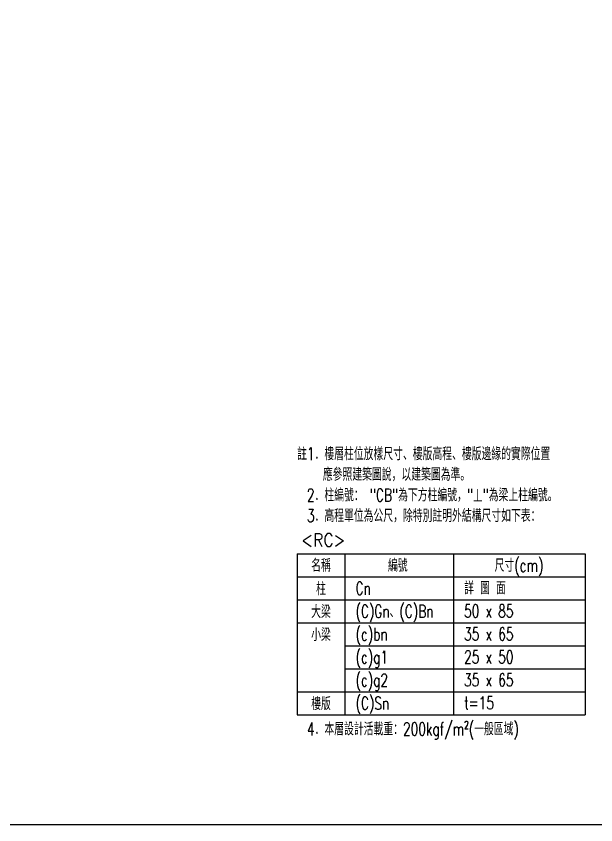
# Model space of a CAD drawing. Header units: millimetres. Extents: x -3377 to 119122, y -22007 to 15479.
# Drawn here: x 68178 to 70905, y 0 to 3802 of the extents above; entities that cross this region are included whole.
import ezdxf
from ezdxf.enums import TextEntityAlignment as Align

# ---------------------------------------------------------------- set-up
doc = ezdxf.new("R2010")
doc.units = ezdxf.units.MM
doc.header["$LTSCALE"] = 150
doc.header["$MEASUREMENT"] = 0
doc.layers.get('0').update_dxf_attribs({"plot": 0})
for name, color, linetype in [('NOTE2', 2, 'Continuous'), ('S-TAB', 4, 'Continuous'), ('S-TEXT', 2, 'Continuous')]:
    doc.layers.add(name, color=color, linetype=linetype)
doc.styles.add('4C', font='romans.shx', dxfattribs={"width": 0.9, "height": 52.5, "bigfont": '1lsp.shx'})
doc.styles.add('CS4', font='romans.shx', dxfattribs={"width": 0.7, "height": 45, "bigfont": 'lsp.shx'})

# ---------------------------------------------------------------- blocks, each defined once
blk = doc.blocks.new('DwFm')
blk.add_lwpolyline([(-12110.4, 0), (0, 0), (0, -7760.1), (-12110.4, -7760.1)], close=True)

msp = doc.modelspace()

# ---------------------------------------------------------------- linework, layer by layer
at = {"layer": 'S-TAB'}
for p, q in [((69499.9, 1273.68), (70855.3, 1273.68)), ((69499.9, 1273.68), (69499.9, 517.68)), ((69724.9, 1273.68), (69724.9, 517.68)), ((70235.69, 1273.68), (70235.69, 517.68)), ((70855.3, 1273.68), (70855.3, 517.68)), ((69499.9, 1165.68), (70855.3, 1165.68)), ((69499.9, 1057.68), (70855.3, 1057.68)), ((69499.9, 949.68), (70855.3, 949.68)), ((69724.9, 841.68), (70855.3, 841.68)), ((69724.9, 733.68), (70855.3, 733.68)), ((69499.9, 625.68), (70855.3, 625.68)), ((69499.9, 517.68), (70855.3, 517.68))]:
    msp.add_line(p, q, dxfattribs=at)

# ---------------------------------------------------------------- block references
msp.add_blockref('DwFm', (72662.4, 7760.14))

# ---------------------------------------------------------------- texts
at = {"layer": 'NOTE2', "style": '4C', "width": 0.9}
msp.add_text('<RC>', height=60, dxfattribs=at).set_placement((69623.51, 1339.38), align=Align.MIDDLE_CENTER)
at = {"layer": 'S-TEXT', "linetype": 'Continuous', "style": 'CS4', "width": 0.7}
for s, p in [('註1．樓層柱位放樣尺寸、樓版高程、樓版邊緣的實際位置', (69499.9, 1714.51)), ('\u3000\u3000 應參照建築圖說，以建築圖為準。', (69499.9, 1617.56)), ('\u30002．柱編號： "CB"為下方柱編號，"⊥"為梁上柱編號。', (69499.9, 1520.62)), ('\u30003．高程單位為公尺，除特別註明外結構尺寸如下表：', (69499.9, 1423.68)), ('\u30004．本層設計活載重：200kgf/m²(一般區域)', (69499.9, 420.73))]:
    msp.add_text(s, height=60, dxfattribs=at).set_placement(p)
at = {"layer": 'S-TEXT', "style": 'CS4', "width": 0.7}
for s, p in [('名稱', (69612.4, 1219.68)), ('編號', (69973.48, 1219.68)), ('尺寸(cm)', (70543.85, 1219.68)), ('柱', (69612.4, 1109.81)), ('大梁', (69612.4, 1001.81)), ('小梁', (69612.4, 893.81)), ('樓版', (69612.4, 569.81))]:
    msp.add_text(s, height=60, dxfattribs=at).set_placement(p, align=Align.MIDDLE_CENTER)
for s, p in [('Cn', (69774.9, 1112.19)), ('詳 圖 面', (70285.69, 1113.34)), ('(C)Gn、(C)Bn', (69774.9, 1004.19)), ('50 x 85', (70285.69, 1005.34)), ('(c)bn', (69774.9, 896.19)), ('35 x 65', (70285.69, 897.34)), ('(c)g1', (69774.9, 788.19)), ('25 x 50', (70285.69, 789.34)), ('(c)g2', (69774.9, 680.19)), ('35 x 65', (70285.69, 681.34)), ('(C)Sn', (69774.9, 572.19)), ('t=15', (70285.69, 573.34))]:
    msp.add_text(s, height=60, dxfattribs=at).set_placement(p, align=Align.MIDDLE_LEFT)

doc.saveas('drawing.dxf')
